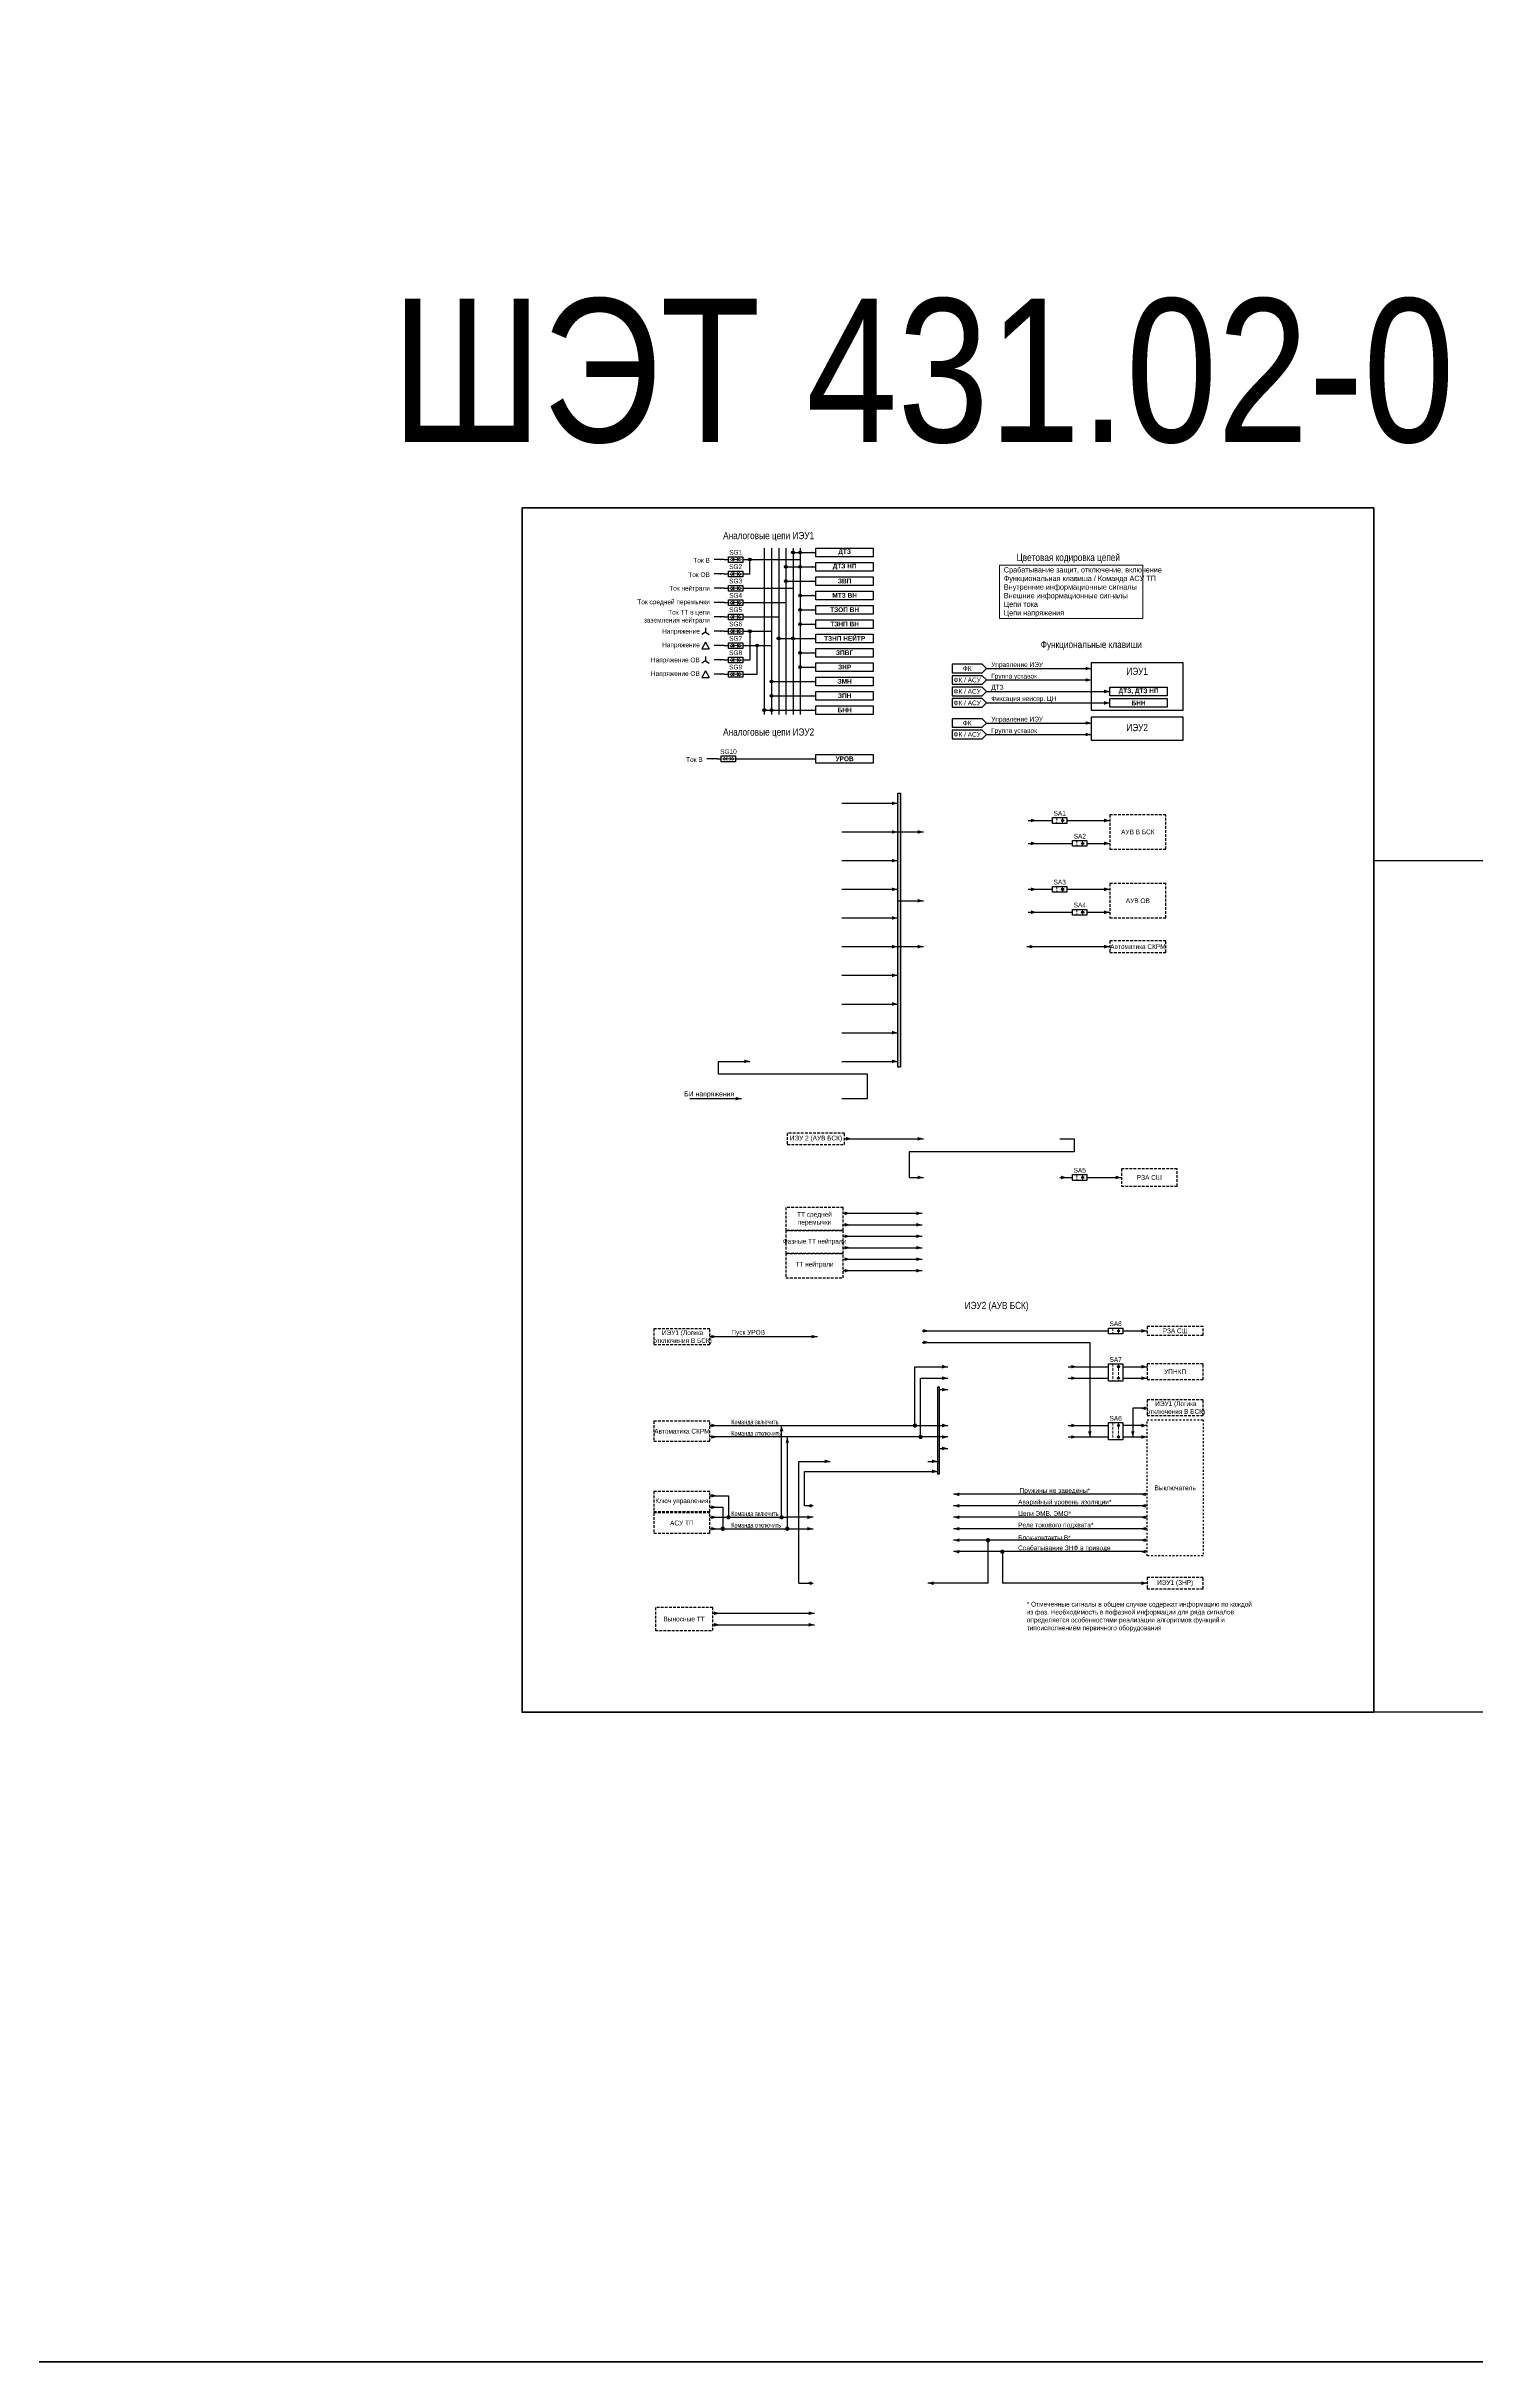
# Model space of a CAD drawing. Header units: millimetres. Extents: x 25558 to 49929, y 1902 to 19390.
# Drawn here: x 27630 to 28627, y 8938 to 10553 of the extents above; entities that cross this region are included whole.
import ezdxf
from ezdxf.enums import TextEntityAlignment as Align

# ---------------------------------------------------------------- set-up
doc = ezdxf.new("R2010")
doc.units = ezdxf.units.MM
doc.linetypes.add('JIS_02_1.2', pattern=[2.5, 1.25, -1.25])
doc.linetypes.add('штриховая2', pattern=[9.525, 6.35, -3.175])
for name, color, linetype, lineweight in [('Основная', 7, 'Continuous', 30), ('Отключение_включение', 1, 'Continuous', 30), ('Тонкая', 7, 'Continuous', 5), ('Цепи внешние', 84, 'Continuous', 30), ('Цепи внутренние', 5, 'Continuous', 30), ('Цепи ТН', 200, 'Continuous', 30), ('Цепи ТТ', 23, 'Continuous', 30), ('Цепь - ФК и АСУ', 132, 'Continuous', 30), ('Штриховая', 7, 'штриховая2', 20)]:
    doc.layers.add(name, color=color, linetype=linetype, lineweight=lineweight)
doc.styles.add('Narrow', font='ARIALN.TTF')

# ---------------------------------------------------------------- blocks, each defined once
blk = doc.blocks.new('Point')
at = {"layer": 'Основная', "color": 0, "const_width": 1.5}
blk.add_lwpolyline([(-0.75, 0, 1), (0.75, 0, 1)], format="xyb", close=True, dxfattribs=at)

msp = doc.modelspace()

# ---------------------------------------------------------------- hatches: boundary and pattern name
h = msp.add_hatch(color=5)
h.dxf.hatch_style = 1
h.paths.add_polyline_path([(28252, 9557), (28253, 9557), (28253, 9618), (28252, 9618)])
at = {"layer": 'Отключение_включение'}
h = msp.add_hatch(color=256, dxfattribs=at)
h.dxf.hatch_style = 1
h.paths.add_polyline_path([(28226, 10032), (28224, 10032), (28224, 9841), (28226, 9841)])
at = {"layer": 'Тонкая', "lineweight": 25, "ltscale": 0.25}
h = msp.add_hatch(color=256, dxfattribs=at)
edge = h.paths.add_edge_path()
edge.add_arc((28339, 10013), 0.75, 0, 360)
h = msp.add_hatch(color=256, dxfattribs=at)
edge = h.paths.add_edge_path()
edge.add_arc((28353, 9997), 0.75, 0, 360)
h = msp.add_hatch(color=256, dxfattribs=at)
edge = h.paths.add_edge_path()
edge.add_arc((28339, 9965), 0.75, 0, 360)
h = msp.add_hatch(color=256, dxfattribs=at)
edge = h.paths.add_edge_path()
edge.add_arc((28353, 9949), 0.75, 0, 360)
h = msp.add_hatch(color=256, dxfattribs=at)
edge = h.paths.add_edge_path()
edge.add_arc((28353, 9764), 0.75, 0, 360)
h = msp.add_hatch(color=256, dxfattribs=at)
edge = h.paths.add_edge_path()
edge.add_arc((28378, 9657), 0.75, 0, 360)
h = msp.add_hatch(color=256, dxfattribs=at)
edge = h.paths.add_edge_path()
edge.add_arc((28378, 9632), 0.75, 0, 360)
h = msp.add_hatch(color=256, dxfattribs=at)
edge = h.paths.add_edge_path()
edge.add_arc((28378, 9624), 0.75, 0, 360)
h = msp.add_hatch(color=256, dxfattribs=at)
edge = h.paths.add_edge_path()
edge.add_arc((28378, 9591), 0.75, 0, 360)
h = msp.add_hatch(color=256, dxfattribs=at)
edge = h.paths.add_edge_path()
edge.add_arc((28378, 9583), 0.75, 0, 360)
at = {"layer": 'Цепи ТН'}
h = msp.add_hatch(color=256, dxfattribs=at)
h.dxf.hatch_style = 1
h.paths.add_polyline_path([(28122, 10145, 1), (28120, 10145, 1)])
h = msp.add_hatch(color=256, dxfattribs=at)
h.dxf.hatch_style = 1
h.paths.add_polyline_path([(28127, 10135, 1), (28125, 10135, 1)])
h = msp.add_hatch(color=256, dxfattribs=at)
h.dxf.hatch_style = 1
h.paths.add_polyline_path([(28137, 10110, 1), (28135, 10110, 1)])
h = msp.add_hatch(color=256, dxfattribs=at)
h.dxf.hatch_style = 1
h.paths.add_polyline_path([(28137, 10100, 1), (28135, 10100, 1)])
h = msp.add_hatch(color=256, dxfattribs=at)
h.dxf.hatch_style = 1
h.paths.add_polyline_path([(28132, 10090, 1), (28130, 10090, 1)])
h = msp.add_hatch(color=256, dxfattribs=at)
h.dxf.hatch_style = 1
h.paths.add_polyline_path([(28137, 10090, 1), (28135, 10090, 1)])
at = {"layer": 'Цепи ТТ'}
h = msp.add_hatch(color=256, dxfattribs=at)
h.dxf.hatch_style = 1
h.paths.add_polyline_path([(28122, 10195, 1), (28120, 10195, 1)])
h = msp.add_hatch(color=256, dxfattribs=at)
h.dxf.hatch_style = 1
h.paths.add_polyline_path([(28147, 10190, 1), (28145, 10190, 1)])
h = msp.add_hatch(color=256, dxfattribs=at)
h.dxf.hatch_style = 1
h.paths.add_polyline_path([(28152, 10200, 1), (28150, 10200, 1)])
h = msp.add_hatch(color=256, dxfattribs=at)
h.dxf.hatch_style = 1
h.paths.add_polyline_path([(28157, 10200, 1), (28155, 10200, 1)])
h = msp.add_hatch(color=256, dxfattribs=at)
h.dxf.hatch_style = 1
h.paths.add_polyline_path([(28157, 10190, 1), (28155, 10190, 1)])
h = msp.add_hatch(color=256, dxfattribs=at)
h.dxf.hatch_style = 1
h.paths.add_polyline_path([(28147, 10180, 1), (28145, 10180, 1)])
h = msp.add_hatch(color=256, dxfattribs=at)
h.dxf.hatch_style = 1
h.paths.add_polyline_path([(28157, 10170, 1), (28155, 10170, 1)])
h = msp.add_hatch(color=256, dxfattribs=at)
h.dxf.hatch_style = 1
h.paths.add_polyline_path([(28157, 10160, 1), (28155, 10160, 1)])
h = msp.add_hatch(color=256, dxfattribs=at)
h.dxf.hatch_style = 1
h.paths.add_polyline_path([(28157, 10150, 1), (28155, 10150, 1)])
h = msp.add_hatch(color=256, dxfattribs=at)
h.dxf.hatch_style = 1
h.paths.add_polyline_path([(28142, 10140, 1), (28140, 10140, 1)])
h = msp.add_hatch(color=256, dxfattribs=at)
h.dxf.hatch_style = 1
h.paths.add_polyline_path([(28152, 10140, 1), (28150, 10140, 1)])
h = msp.add_hatch(color=256, dxfattribs=at)
h.dxf.hatch_style = 1
h.paths.add_polyline_path([(28157, 10130, 1), (28155, 10130, 1)])
h = msp.add_hatch(color=256, dxfattribs=at)
h.dxf.hatch_style = 1
h.paths.add_polyline_path([(28157, 10120, 1), (28155, 10120, 1)])

# ---------------------------------------------------------------- linework, layer by layer
msp.add_lwpolyline([(28976, 9985), (28976, 9391), (28556, 9391), (28556, 9985)], close=True)
at = {"color": 5}
msp.add_lwpolyline([(28252, 9618), (28253, 9618), (28253, 9557), (28252, 9557)], close=True, dxfattribs=at)
at = {"layer": 'Основная'}
for p, q in [((28090, 10144.3), (28087.5, 10142.7)), ((28090, 10147.3), (28090, 10144.3)), ((28090, 10144.3), (28092.5, 10142.7)), ((28090, 10137.3), (28087.5, 10132.7)), ((28087.5, 10132.7), (28092.5, 10132.7)), ((28090, 10137.3), (28092.5, 10132.7)), ((28090, 10127.3), (28090, 10124.3)), ((28090, 10124.3), (28087.5, 10122.7)), ((28090, 10117.3), (28087.5, 10112.7)), ((28087.5, 10112.7), (28092.5, 10112.7)), ((28090, 10124.3), (28092.5, 10122.7)), ((28090, 10117.3), (28092.5, 10112.7))]:
    msp.add_line(p, q, dxfattribs=at)
for points in [[(28106, 10197), (28116, 10197), (28116, 10193), (28106, 10193)], [(28167, 10203), (28207, 10203), (28207, 10197), (28167, 10197)], [(28167, 10193), (28207, 10193), (28207, 10187), (28167, 10187)], [(28106, 10187), (28116, 10187), (28116, 10183), (28106, 10183)], [(28106, 10177), (28116, 10177), (28116, 10173), (28106, 10173)], [(28167, 10183), (28207, 10183), (28207, 10177), (28167, 10177)], [(28106, 10167), (28116, 10167), (28116, 10163), (28106, 10163)], [(28167, 10173), (28207, 10173), (28207, 10167), (28167, 10167)], [(28167, 10163), (28207, 10163), (28207, 10157), (28167, 10157)], [(28106, 10157), (28116, 10157), (28116, 10153), (28106, 10153)], [(28106, 10147), (28116, 10147), (28116, 10143), (28106, 10143)], [(28167, 10153), (28207, 10153), (28207, 10147), (28167, 10147)], [(28167, 10143), (28207, 10143), (28207, 10137), (28167, 10137)], [(28106, 10137), (28116, 10137), (28116, 10133), (28106, 10133)], [(28106, 10127), (28116, 10127), (28116, 10123), (28106, 10123)], [(28167, 10133), (28207, 10133), (28207, 10127), (28167, 10127)], [(28106, 10117), (28116, 10117), (28116, 10113), (28106, 10113)], [(28167, 10123), (28207, 10123), (28207, 10117), (28167, 10117)], [(28167, 10113), (28207, 10113), (28207, 10107), (28167, 10107)], [(28167, 10103), (28207, 10103), (28207, 10097), (28167, 10097)], [(28372, 10106), (28412, 10106), (28412, 10100), (28372, 10100)], [(28372, 10098), (28412, 10098), (28412, 10092), (28372, 10092)], [(28167, 10093), (28207, 10093), (28207, 10087), (28167, 10087)], [(28101, 10058), (28111, 10058), (28111, 10054), (28101, 10054)], [(28167, 10059), (28207, 10059), (28207, 10053), (28167, 10053)], [(28332, 10015), (28342, 10015), (28342, 10011), (28332, 10011)], [(28346, 9999), (28356, 9999), (28356, 9995), (28346, 9995)], [(28332, 9967), (28342, 9967), (28342, 9963), (28332, 9963)], [(28346, 9951), (28356, 9951), (28356, 9947), (28346, 9947)], [(28346, 9766), (28356, 9766), (28356, 9762), (28346, 9762)], [(28371, 9659), (28381, 9659), (28381, 9655), (28371, 9655)], [(28371, 9634), (28381, 9634), (28381, 9622), (28371, 9622)], [(28371, 9593), (28381, 9593), (28381, 9581), (28371, 9581)]]:
    msp.add_lwpolyline(points, close=True, dxfattribs=at)
at = {"layer": 'Основная', "ltscale": 0.3}
for points in [[(28359, 10090), (28423, 10090), (28423, 10123), (28359, 10123)], [(28359, 10069), (28423, 10069), (28423, 10085), (28359, 10085)]]:
    msp.add_lwpolyline(points, close=True, dxfattribs=at)
at = {"layer": 'Основная', "color": 5}
msp.add_lwpolyline([(28155, 9481), (28165, 9481)], dxfattribs=at)
at = {"layer": 'Отключение_включение'}
for p, q in [((28185, 10025), (28224, 10025)), ((28315, 10013), (28332, 10013)), ((28342, 10013), (28372, 10013)), ((28185, 10005), (28224, 10005)), ((28224, 10005), (28242, 10005)), ((28185, 9985), (28224, 9985)), ((28185, 9965), (28224, 9965)), ((28315, 9965), (28332, 9965)), ((28342, 9965), (28372, 9965)), ((28224, 9957), (28242, 9957)), ((28185, 9945), (28224, 9945)), ((28185, 9925), (28224, 9925)), ((28224, 9925), (28242, 9925)), ((28185, 9905), (28224, 9905)), ((28185, 9885), (28224, 9885)), ((28185, 9865), (28224, 9865)), ((28185, 9845), (28224, 9845)), ((28337, 9791), (28347, 9791)), ((28347, 9791), (28347, 9782)), ((28347, 9782), (28232, 9782)), ((28232, 9782), (28232, 9764)), ((28232, 9764), (28242, 9764)), ((28337, 9764), (28346, 9764)), ((28356, 9764), (28380, 9764)), ((28241, 9657), (28371, 9657)), ((28241, 9657), (28371, 9657)), ((28250, 9649), (28358, 9649)), ((28358, 9649), (28358, 9583)), ((28381, 9657), (28398, 9657)), ((28236, 9632), (28259, 9632)), ((28236, 9591), (28236, 9632)), ((28240, 9624), (28259, 9624)), ((28240, 9583), (28240, 9624)), ((28147, 9583), (28147, 9519)), ((28165, 9527), (28147, 9527)), ((28156, 9519), (28165, 9519))]:
    msp.add_line(p, q, dxfattribs=at)
at = {"layer": 'Отключение_включение', "ltscale": 0.3}
for p, q in [((28241, 9649), (28250, 9649)), ((28241, 9649), (28250, 9649)), ((28343, 9632), (28371, 9632)), ((28381, 9632), (28398, 9632)), ((28398, 9603), (28388, 9603)), ((28388, 9603), (28388, 9583)), ((28259, 9583), (28093, 9583)), ((28343, 9591), (28371, 9591)), ((28398, 9591), (28381, 9591)), ((28381, 9583), (28398, 9583))]:
    msp.add_line(p, q, dxfattribs=at)
at = {"layer": 'Отключение_включение'}
msp.add_lwpolyline([(28224, 10032), (28226, 10032), (28226, 9841), (28224, 9841)], close=True, dxfattribs=at)
for points in [[(28224, 10025, 0, 2.5, 0), (28220, 10025, 0, 0, 0)], [(28321, 10013, 0, 2.5, 0), (28317, 10013, 0, 0, 0)], [(28372, 10013, 0, 2.5, 0), (28368, 10013, 0, 0, 0)], [(28224, 10005, 0, 2.5, 0), (28220, 10005, 0, 0, 0)], [(28242, 10005, 0, 2.5, 0), (28238, 10005, 0, 0, 0)], [(28224, 9985, 0, 2.5, 0), (28220, 9985, 0, 0, 0)], [(28224, 9965, 0, 2.5, 0), (28220, 9965, 0, 0, 0)], [(28321, 9965, 0, 2.5, 0), (28317, 9965, 0, 0, 0)], [(28372, 9965, 0, 2.5, 0), (28368, 9965, 0, 0, 0)], [(28242, 9957, 0, 2.5, 0), (28238, 9957, 0, 0, 0)], [(28224, 9945, 0, 2.5, 0), (28220, 9945, 0, 0, 0)], [(28224, 9925, 0, 2.5, 0), (28220, 9925, 0, 0, 0)], [(28242, 9925, 0, 2.5, 0), (28238, 9925, 0, 0, 0)], [(28224, 9905, 0, 2.5, 0), (28220, 9905, 0, 0, 0)], [(28224, 9885, 0, 2.5, 0), (28220, 9885, 0, 0, 0)], [(28224, 9865, 0, 2.5, 0), (28220, 9865, 0, 0, 0)], [(28224, 9845, 0, 2.5, 0), (28220, 9845, 0, 0, 0)], [(28242, 9764, 0, 2.5, 0), (28238, 9764, 0, 0, 0)], [(28342, 9764, 0, 2.5, 0), (28338, 9764, 0, 0, 0)], [(28380, 9764, 0, 2.5, 0), (28376, 9764, 0, 0, 0)], [(28246, 9657, 0, 2.5, 0), (28242, 9657, 0, 0, 0)], [(28246, 9657, 0, 2.5, 0), (28242, 9657, 0, 0, 0)], [(28398, 9657, 0, 2.5, 0), (28394, 9657, 0, 0, 0)], [(28246, 9649, 0, 2.5, 0), (28242, 9649, 0, 0, 0)], [(28165, 9527, 0, 2.5, 0), (28161, 9527, 0, 0, 0)], [(28165, 9519, 0, 2.5, 0), (28161, 9519, 0, 0, 0)]]:
    msp.add_lwpolyline(points, format="xyseb", dxfattribs=at)
at = {"layer": 'Отключение_включение', "ltscale": 0.3}
for points in [[(28259, 9632, 0, 2.5, 0), (28255, 9632, 0, 0, 0)], [(28349, 9632, 0, 2.5, 0), (28345, 9632, 0, 0, 0)], [(28398, 9632, 0, 2.5, 0), (28394, 9632, 0, 0, 0)], [(28259, 9624, 0, 2.5, 0), (28255, 9624, 0, 0, 0)], [(28349, 9624, 0, 2.5, 0), (28345, 9624, 0, 0, 0)], [(28398, 9624, 0, 2.5, 0), (28394, 9624, 0, 0, 0)], [(28393, 9603, 0, 2.5, 0), (28397, 9603, 0, 0, 0)], [(28098, 9591, 0, 2.5, 0), (28094, 9591, 0, 0, 0)], [(28098, 9583, 0, 2.5, 0), (28094, 9583, 0, 0, 0)], [(28143, 9591, 0, 2.5, 0), (28143, 9587, 0, 0, 0)], [(28147, 9583, 0, 2.5, 0), (28147, 9579, 0, 0, 0)], [(28259, 9591, 0, 2.5, 0), (28255, 9591, 0, 0, 0)], [(28259, 9583, 0, 2.5, 0), (28255, 9583, 0, 0, 0)], [(28349, 9591, 0, 2.5, 0), (28345, 9591, 0, 0, 0)], [(28349, 9583, 0, 2.5, 0), (28345, 9583, 0, 0, 0)], [(28358, 9583, 0, 2.5, 0), (28358, 9587, 0, 0, 0)], [(28388, 9583, 0, 2.5, 0), (28388, 9587, 0, 0, 0)], [(28398, 9591, 0, 2.5, 0), (28394, 9591, 0, 0, 0)], [(28398, 9583, 0, 2.5, 0), (28394, 9583, 0, 0, 0)], [(28098, 9542, 0, 2.5, 0), (28094, 9542, 0, 0, 0)], [(28098, 9534, 0, 2.5, 0), (28094, 9534, 0, 0, 0)], [(28098, 9527, 0, 2.5, 0), (28094, 9527, 0, 0, 0)], [(28098, 9519, 0, 2.5, 0), (28094, 9519, 0, 0, 0)]]:
    msp.add_lwpolyline(points, format="xyseb", dxfattribs=at)
for points in [[(28343, 9624), (28371, 9624)], [(28381, 9624), (28398, 9624)], [(28093, 9591), (28259, 9591)], [(28143, 9527), (28143, 9591)], [(28343, 9583), (28371, 9583)]]:
    msp.add_lwpolyline(points, dxfattribs=at)
at = {"layer": 'Отключение_включение'}
for points in [[(28093, 9542), (28106, 9542), (28106, 9527)], [(28093, 9534), (28102, 9534), (28102, 9519)], [(28093, 9527), (28147, 9527)], [(28093, 9519), (28156, 9519)]]:
    msp.add_lwpolyline(points, dxfattribs=at)
at = {"layer": 'Тонкая', "ltscale": 0.25}
for p, q in [((28107, 10195), (28108.5, 10196)), ((28108.5, 10194), (28107, 10195)), ((28108.5, 10195), (28110, 10196)), ((28110, 10194), (28108.5, 10195)), ((28113.5, 10195), (28112, 10196)), ((28112, 10194), (28113.5, 10195)), ((28115, 10195), (28113.5, 10196)), ((28113.5, 10194), (28115, 10195)), ((28107, 10185), (28108.5, 10186)), ((28108.5, 10184), (28107, 10185)), ((28107, 10175), (28108.5, 10176)), ((28108.5, 10174), (28107, 10175)), ((28108.5, 10185), (28110, 10186)), ((28110, 10184), (28108.5, 10185)), ((28108.5, 10175), (28110, 10176)), ((28110, 10174), (28108.5, 10175)), ((28113.5, 10185), (28112, 10186)), ((28112, 10184), (28113.5, 10185)), ((28113.5, 10175), (28112, 10176)), ((28112, 10174), (28113.5, 10175)), ((28115, 10185), (28113.5, 10186)), ((28113.5, 10184), (28115, 10185)), ((28115, 10175), (28113.5, 10176)), ((28113.5, 10174), (28115, 10175)), ((28107, 10165), (28108.5, 10166)), ((28108.5, 10164), (28107, 10165)), ((28108.5, 10165), (28110, 10166)), ((28110, 10164), (28108.5, 10165)), ((28113.5, 10165), (28112, 10166)), ((28112, 10164), (28113.5, 10165)), ((28115, 10165), (28113.5, 10166)), ((28113.5, 10164), (28115, 10165)), ((28107, 10155), (28108.5, 10156)), ((28108.5, 10154), (28107, 10155)), ((28107, 10145), (28108.5, 10146)), ((28108.5, 10144), (28107, 10145)), ((28108.5, 10155), (28110, 10156)), ((28110, 10154), (28108.5, 10155)), ((28108.5, 10145), (28110, 10146)), ((28110, 10144), (28108.5, 10145)), ((28113.5, 10155), (28112, 10156)), ((28112, 10154), (28113.5, 10155)), ((28113.5, 10145), (28112, 10146)), ((28112, 10144), (28113.5, 10145)), ((28115, 10155), (28113.5, 10156)), ((28113.5, 10154), (28115, 10155)), ((28115, 10145), (28113.5, 10146)), ((28113.5, 10144), (28115, 10145)), ((28107, 10135), (28108.5, 10136)), ((28108.5, 10134), (28107, 10135)), ((28108.5, 10135), (28110, 10136)), ((28110, 10134), (28108.5, 10135)), ((28113.5, 10135), (28112, 10136)), ((28112, 10134), (28113.5, 10135)), ((28115, 10135), (28113.5, 10136)), ((28113.5, 10134), (28115, 10135)), ((28107, 10125), (28108.5, 10126)), ((28108.5, 10124), (28107, 10125)), ((28107, 10115), (28108.5, 10116)), ((28108.5, 10114), (28107, 10115)), ((28108.5, 10125), (28110, 10126)), ((28110, 10124), (28108.5, 10125)), ((28108.5, 10115), (28110, 10116)), ((28110, 10114), (28108.5, 10115)), ((28113.5, 10125), (28112, 10126)), ((28112, 10124), (28113.5, 10125)), ((28113.5, 10115), (28112, 10116)), ((28112, 10114), (28113.5, 10115)), ((28115, 10125), (28113.5, 10126)), ((28113.5, 10124), (28115, 10125)), ((28115, 10115), (28113.5, 10116)), ((28113.5, 10114), (28115, 10115)), ((28102, 10056), (28103.5, 10057)), ((28103.5, 10055), (28102, 10056)), ((28103.5, 10056), (28105, 10057)), ((28105, 10055), (28103.5, 10056)), ((28108.5, 10056), (28107, 10057)), ((28107, 10055), (28108.5, 10056)), ((28110, 10056), (28108.5, 10057)), ((28108.5, 10055), (28110, 10056))]:
    msp.add_line(p, q, dxfattribs=at)
at = {"layer": 'Тонкая'}
for p, q in [((28113.5, 10195), (28108.5, 10195)), ((28113.5, 10185), (28108.5, 10185)), ((28113.5, 10175), (28108.5, 10175)), ((28113.5, 10165), (28108.5, 10165)), ((28113.5, 10155), (28108.5, 10155)), ((28113.5, 10145), (28108.5, 10145)), ((28113.5, 10135), (28108.5, 10135)), ((28113.5, 10125), (28108.5, 10125)), ((28113.5, 10115), (28108.5, 10115)), ((28108.5, 10056), (28103.5, 10056))]:
    msp.add_line(p, q, dxfattribs=at)
at = {"layer": 'Тонкая', "lineweight": 50}
msp.add_lwpolyline([(25708, 12168), (36985, 12168), (36985, 8938), (25708, 8938)], close=True, dxfattribs=at)
at = {"layer": 'Тонкая', "color": 3, "lineweight": 50}
msp.add_lwpolyline([(28556, 9391), (27962, 9391), (27962, 10231), (28556, 10231)], close=True, dxfattribs=at)
at = {"layer": 'Тонкая', "ltscale": 0.3}
msp.add_lwpolyline([(28295, 10191), (28395, 10191), (28395, 10154), (28295, 10154)], close=True, dxfattribs=at)
at = {"layer": 'Тонкая', "lineweight": 25, "ltscale": 0.25}
for centre in [(28339, 10013), (28353, 9997), (28339, 9965), (28353, 9949), (28353, 9764), (28378, 9657), (28378, 9632), (28378, 9624), (28378, 9591), (28378, 9583)]:
    msp.add_circle(centre, 0.75, dxfattribs=at)
at = {"layer": 'Цепи внешние', "ltscale": 0.3}
for p, q in [((28315, 9997), (28346, 9997)), ((28356, 9997), (28372, 9997)), ((28315, 9949), (28346, 9949)), ((28356, 9949), (28372, 9949)), ((28186, 9739), (28241, 9739)), ((28186, 9731), (28241, 9731)), ((28186, 9723), (28241, 9723)), ((28186, 9715), (28241, 9715)), ((28186, 9707), (28241, 9707)), ((28186, 9699), (28241, 9699)), ((28093, 9653), (28168, 9653)), ((28095, 9460), (28166, 9460)), ((28095, 9452), (28166, 9452))]:
    msp.add_line(p, q, dxfattribs=at)
at = {"layer": 'Цепи внешние'}
for p, q in [((28314, 9925), (28362, 9925)), ((28361, 9925), (28372, 9925))]:
    msp.add_line(p, q, dxfattribs=at)
at = {"layer": 'Цепи внешние', "linetype": 'штриховая2', "ltscale": 0.3}
for points in [[(28411, 10017), (28372, 10017), (28372, 9993), (28411, 9993)], [(28411, 9969), (28372, 9969), (28372, 9945), (28411, 9945)], [(28411, 9929), (28372, 9929), (28372, 9921), (28411, 9921)], [(28419, 9770), (28380, 9770), (28380, 9758), (28419, 9758)], [(28186, 9743), (28146, 9743), (28146, 9727), (28186, 9727)], [(28186, 9727), (28146, 9727), (28146, 9711), (28186, 9711)], [(28186, 9711), (28146, 9711), (28146, 9694), (28186, 9694)], [(28437, 9660), (28398, 9660), (28398, 9654), (28437, 9654)], [(28437, 9634), (28398, 9634), (28398, 9623), (28437, 9623)], [(28093, 9594), (28054, 9594), (28054, 9580), (28093, 9580)], [(28093, 9545), (28054, 9545), (28054, 9531), (28093, 9531)], [(28093, 9530), (28054, 9530), (28054, 9516), (28093, 9516)], [(28095, 9464), (28055, 9464), (28055, 9448), (28095, 9448)]]:
    msp.add_lwpolyline(points, close=True, dxfattribs=at)
at = {"layer": 'Цепи внешние', "ltscale": 0.3}
for points in [[(28321, 9997, 0, 2.5, 0), (28317, 9997, 0, 0, 0)], [(28372, 9997, 0, 2.5, 0), (28368, 9997, 0, 0, 0)], [(28321, 9949, 0, 2.5, 0), (28317, 9949, 0, 0, 0)], [(28372, 9949, 0, 2.5, 0), (28368, 9949, 0, 0, 0)], [(28191, 9739, 0, 2.5, 0), (28187, 9739, 0, 0, 0)], [(28241, 9739, 0, 2.5, 0), (28237, 9739, 0, 0, 0)], [(28191, 9731, 0, 2.5, 0), (28187, 9731, 0, 0, 0)], [(28191, 9723, 0, 2.5, 0), (28187, 9723, 0, 0, 0)], [(28241, 9731, 0, 2.5, 0), (28237, 9731, 0, 0, 0)], [(28241, 9723, 0, 2.5, 0), (28237, 9723, 0, 0, 0)], [(28191, 9715, 0, 2.5, 0), (28187, 9715, 0, 0, 0)], [(28191, 9707, 0, 2.5, 0), (28187, 9707, 0, 0, 0)], [(28241, 9715, 0, 2.5, 0), (28237, 9715, 0, 0, 0)], [(28241, 9707, 0, 2.5, 0), (28237, 9707, 0, 0, 0)], [(28191, 9699, 0, 2.5, 0), (28187, 9699, 0, 0, 0)], [(28241, 9699, 0, 2.5, 0), (28237, 9699, 0, 0, 0)], [(28098, 9653, 0, 2.5, 0), (28094, 9653, 0, 0, 0)], [(28168, 9653, 0, 2.5, 0), (28164, 9653, 0, 0, 0)], [(28263, 9543, 0, 2.5, 0), (28267, 9543, 0, 0, 0)], [(28263, 9535, 0, 2.5, 0), (28267, 9535, 0, 0, 0)], [(28393, 9543, 0, 2.5, 0), (28397, 9543, 0, 0, 0)], [(28393, 9535, 0, 2.5, 0), (28397, 9535, 0, 0, 0)], [(28263, 9527, 0, 2.5, 0), (28267, 9527, 0, 0, 0)], [(28263, 9519, 0, 2.5, 0), (28267, 9519, 0, 0, 0)], [(28393, 9527, 0, 2.5, 0), (28397, 9527, 0, 0, 0)], [(28393, 9519, 0, 2.5, 0), (28397, 9519, 0, 0, 0)], [(28263, 9511, 0, 2.5, 0), (28267, 9511, 0, 0, 0)], [(28263, 9503, 0, 2.5, 0), (28267, 9503, 0, 0, 0)], [(28393, 9511, 0, 2.5, 0), (28397, 9511, 0, 0, 0)], [(28393, 9503, 0, 2.5, 0), (28397, 9503, 0, 0, 0)], [(28100, 9460, 0, 2.5, 0), (28096, 9460, 0, 0, 0)], [(28100, 9452, 0, 2.5, 0), (28096, 9452, 0, 0, 0)], [(28166, 9460, 0, 2.5, 0), (28162, 9460, 0, 0, 0)], [(28166, 9452, 0, 2.5, 0), (28162, 9452, 0, 0, 0)]]:
    msp.add_lwpolyline(points, format="xyseb", dxfattribs=at)
at = {"layer": 'Цепи внешние'}
for points in [[(28320, 9925, 0, 2.5, 0), (28316, 9925, 0, 0, 0)], [(28372, 9925, 0, 2.5, 0), (28368, 9925, 0, 0, 0)]]:
    msp.add_lwpolyline(points, format="xyseb", dxfattribs=at)
at = {"layer": 'Цепи внешние', "linetype": 'JIS_02_1.2'}
msp.add_lwpolyline([(28398, 9595), (28437, 9595), (28437, 9500), (28398, 9500)], close=True, dxfattribs=at)
at = {"layer": 'Цепи внешние', "ltscale": 0.3}
for points in [[(28398, 9543), (28263, 9543)], [(28398, 9535), (28263, 9535)], [(28398, 9527), (28263, 9527)], [(28398, 9519), (28263, 9519)], [(28398, 9511), (28263, 9511)]]:
    msp.add_lwpolyline(points, dxfattribs=at)
at = {"layer": 'Цепи внешние'}
msp.add_lwpolyline([(28398, 9503), (28263, 9503)], dxfattribs=at)
at = {"layer": 'Цепи внутренние', "ltscale": 0.3}
for p, q in [((28099, 9836), (28099, 9845)), ((28099, 9845), (28121, 9845)), ((28203, 9836), (28099, 9836)), ((28203, 9819), (28203, 9836)), ((28079, 9819), (28115, 9819)), ((28185, 9819), (28203, 9819)), ((28187, 9791), (28242, 9791)), ((28253, 9616), (28259, 9616)), ((28245, 9566), (28253, 9566)), ((28253, 9575), (28259, 9575)), ((28287, 9481), (28287, 9511)), ((28297, 9503), (28297, 9481)), ((28398, 9481), (28297, 9481))]:
    msp.add_line(p, q, dxfattribs=at)
at = {"layer": 'Цепи внутренние'}
for p, q in [((28155, 9481), (28155, 9566)), ((28155, 9566), (28177, 9566))]:
    msp.add_line(p, q, dxfattribs=at)
at = {"layer": 'Цепи внутренние', "ltscale": 0.3}
for points in [[(28121, 9845, 0, 2.5, 0), (28117, 9845, 0, 0, 0)], [(28115, 9819, 0, 2.5, 0), (28111, 9819, 0, 0, 0)], [(28192, 9791, 0, 2.5, 0), (28188, 9791, 0, 0, 0)], [(28242, 9791, 0, 2.5, 0), (28238, 9791, 0, 0, 0)], [(28259, 9616, 0, 2.5, 0), (28255, 9616, 0, 0, 0)], [(28252, 9566, 0, 2.5, 0), (28248, 9566, 0, 0, 0)], [(28259, 9575, 0, 2.5, 0), (28255, 9575, 0, 0, 0)], [(28252, 9559, 0, 2.5, 0), (28248, 9559, 0, 0, 0)], [(28160, 9535, 0, 2.5, 0), (28164, 9535, 0, 0, 0)], [(28160, 9481, 0, 2.5, 0), (28164, 9481, 0, 0, 0)], [(28245, 9481, 0, 2.5, 0), (28249, 9481, 0, 0, 0)], [(28398, 9481, 0, 2.5, 0), (28394, 9481, 0, 0, 0)]]:
    msp.add_lwpolyline(points, format="xyseb", dxfattribs=at)
at = {"layer": 'Цепи внутренние', "linetype": 'штриховая2', "ltscale": 0.3}
for points in [[(28187, 9795), (28147, 9795), (28147, 9787), (28187, 9787)], [(28093, 9658.5), (28054, 9658.5), (28054, 9647.5), (28093, 9647.5)], [(28437, 9609), (28398, 9609), (28398, 9598), (28437, 9598)], [(28437, 9485), (28398, 9485), (28398, 9477), (28437, 9477)]]:
    msp.add_lwpolyline(points, close=True, dxfattribs=at)
at = {"layer": 'Цепи внутренние'}
msp.add_lwpolyline([(28177, 9566, 0, 2.5, 0), (28173, 9566, 0, 0, 0)], format="xyseb", dxfattribs=at)
at = {"layer": 'Цепи внутренние', "ltscale": 0.3}
for points in [[(28159, 9535), (28159, 9559)], [(28159, 9559), (28252, 9559)], [(28165, 9535), (28159, 9535)], [(28287, 9481), (28245, 9481)]]:
    msp.add_lwpolyline(points, dxfattribs=at)
at = {"layer": 'Цепи ТН'}
for p, q in [((28116, 10145), (28136, 10145)), ((28121, 10145), (28121, 10125)), ((28116, 10135), (28136, 10135)), ((28126, 10115), (28126, 10135)), ((28116, 10125), (28121, 10125)), ((28116, 10115), (28126, 10115))]:
    msp.add_line(p, q, dxfattribs=at)
for points in [[(28131, 10203), (28131, 10087)], [(28136, 10203), (28136, 10087)], [(28103, 10145), (28096, 10145)], [(28103, 10145), (28106, 10145)], [(28103, 10135), (28096, 10135)], [(28103, 10135), (28106, 10135)], [(28103, 10125), (28096, 10125)], [(28103, 10115), (28096, 10115)], [(28103, 10125), (28106, 10125)], [(28103, 10115), (28106, 10115)], [(28136, 10110), (28167, 10110)], [(28136, 10100), (28167, 10100)], [(28131, 10090), (28167, 10090)]]:
    msp.add_lwpolyline(points, dxfattribs=at)
for points in [[(28103, 10145, 0, 1, 0), (28100, 10145, 0, 0, 0)], [(28136, 10145, 0, 1, 0), (28133, 10145, 0, 0, 0)], [(28103, 10135, 0, 1, 0), (28100, 10135, 0, 0, 0)], [(28136, 10135, 0, 1, 0), (28133, 10135, 0, 0, 0)], [(28103, 10125, 0, 1, 0), (28100, 10125, 0, 0, 0)], [(28103, 10115, 0, 1, 0), (28100, 10115, 0, 0, 0)], [(28167, 10110, 0, 1, 0), (28164, 10110, 0, 0, 0)], [(28167, 10100, 0, 1, 0), (28164, 10100, 0, 0, 0)], [(28167, 10090, 0, 1, 0), (28164, 10090, 0, 0, 0)]]:
    msp.add_lwpolyline(points, format="xyseb", dxfattribs=at)
for centre in [(28121, 10145), (28126, 10135), (28136, 10110), (28136, 10100), (28131, 10090), (28136, 10090)]:
    msp.add_circle(centre, 1, dxfattribs=at)
at = {"layer": 'Цепи ТТ', "ltscale": 0.3}
for p, q in [((28121, 10185), (28121, 10195)), ((28116, 10185), (28121, 10185)), ((28116, 10165), (28146, 10165))]:
    msp.add_line(p, q, dxfattribs=at)
at = {"layer": 'Цепи ТТ'}
for p, q in [((28156, 10170), (28167, 10170)), ((28156, 10160), (28167, 10160)), ((28116, 10155), (28141, 10155)), ((28156, 10150), (28167, 10150)), ((28141, 10140), (28167, 10140)), ((28156, 10130), (28167, 10130)), ((28156, 10056), (28167, 10056))]:
    msp.add_line(p, q, dxfattribs=at)
at = {"layer": 'Цепи ТТ', "ltscale": 0.3}
for points in [[(28103, 10195), (28096, 10195)], [(28103, 10195), (28106, 10195)], [(28116, 10195), (28156, 10195)], [(28151, 10200), (28167, 10200)], [(28156, 10203), (28156, 10087)], [(28103, 10185), (28096, 10185)], [(28103, 10175), (28096, 10175)], [(28103, 10185), (28106, 10185)], [(28103, 10175), (28106, 10175)], [(28116, 10175), (28151, 10175)], [(28146, 10190), (28167, 10190)], [(28146, 10180), (28167, 10180)], [(28103, 10165), (28096, 10165)], [(28103, 10165), (28106, 10165)], [(28156, 10120), (28167, 10120)], [(28098, 10056), (28091, 10056)], [(28098, 10056), (28101, 10056)], [(28111, 10056), (28156, 10056)]]:
    msp.add_lwpolyline(points, dxfattribs=at)
at = {"layer": 'Цепи ТТ'}
for points in [[(28103, 10195, 0, 1, 0), (28100, 10195, 0, 0, 0)], [(28156, 10195, 0, 1, 0), (28153, 10195, 0, 0, 0)], [(28167, 10200, 0, 1, 0), (28164, 10200, 0, 0, 0)], [(28103, 10185, 0, 1, 0), (28100, 10185, 0, 0, 0)], [(28103, 10175, 0, 1, 0), (28100, 10175, 0, 0, 0)], [(28151, 10175, 0, 1, 0), (28148, 10175, 0, 0, 0)], [(28167, 10190, 0, 1, 0), (28164, 10190, 0, 0, 0)], [(28167, 10180, 0, 1, 0), (28164, 10180, 0, 0, 0)], [(28103, 10165, 0, 1, 0), (28100, 10165, 0, 0, 0)], [(28146, 10165, 0, 1, 0), (28143, 10165, 0, 0, 0)], [(28167, 10170, 0, 1, 0), (28164, 10170, 0, 0, 0)], [(28167, 10160, 0, 1, 0), (28164, 10160, 0, 0, 0)], [(28103, 10155, 0, 1, 0), (28100, 10155, 0, 0, 0)], [(28141, 10155, 0, 1, 0), (28138, 10155, 0, 0, 0)], [(28167, 10150, 0, 1, 0), (28164, 10150, 0, 0, 0)], [(28167, 10140, 0, 1, 0), (28164, 10140, 0, 0, 0)], [(28167, 10130, 0, 1, 0), (28164, 10130, 0, 0, 0)], [(28167, 10120, 0, 1, 0), (28164, 10120, 0, 0, 0)], [(28098, 10056, 0, 1, 0), (28095, 10056, 0, 0, 0)], [(28167, 10056, 0, 1, 0), (28164, 10056, 0, 0, 0)]]:
    msp.add_lwpolyline(points, format="xyseb", dxfattribs=at)
for points in [[(28141, 10203), (28141, 10087)], [(28146, 10203), (28146, 10087)], [(28151, 10203), (28151, 10087)], [(28103, 10155), (28096, 10155)], [(28103, 10155), (28106, 10155)]]:
    msp.add_lwpolyline(points, dxfattribs=at)
for centre in [(28121, 10195), (28146, 10190), (28151, 10200), (28156, 10200), (28156, 10190), (28146, 10180), (28156, 10170), (28156, 10160), (28156, 10150), (28141, 10140), (28151, 10140), (28156, 10130), (28156, 10120)]:
    msp.add_circle(centre, 1, dxfattribs=at)
at = {"layer": 'Цепь - ФК и АСУ', "ltscale": 0.3}
for points in [[(28286, 10119), (28283, 10122), (28262, 10122), (28262, 10116), (28283, 10116), (28286, 10119)], [(28286, 10111), (28283, 10114), (28262, 10114), (28262, 10108), (28283, 10108), (28286, 10111)], [(28286, 10103), (28283, 10106), (28262, 10106), (28262, 10100), (28283, 10100), (28286, 10103)], [(28286, 10095), (28283, 10098), (28262, 10098), (28262, 10092), (28283, 10092), (28286, 10095)], [(28286, 10081), (28283, 10084), (28262, 10084), (28262, 10078), (28283, 10078), (28286, 10081)], [(28286, 10073), (28283, 10076), (28262, 10076), (28262, 10070), (28283, 10070), (28286, 10073)]]:
    msp.add_lwpolyline(points, dxfattribs=at)
at = {"layer": 'Цепь - ФК и АСУ'}
for points in [[(28286, 10119), (28359, 10119)], [(28286, 10111), (28359, 10111)], [(28286, 10103), (28372, 10103), (28372, 10103), (28372, 10103)], [(28286, 10095), (28372, 10095), (28372, 10095), (28372, 10095)], [(28286, 10081), (28359, 10081)], [(28286, 10073), (28359, 10073)]]:
    msp.add_lwpolyline(points, dxfattribs=at)
at = {"layer": 'Цепь - ФК и АСУ', "ltscale": 0.3}
for points in [[(28359, 10119, 0, 2.5, 0), (28355, 10119, 0, 0, 0)], [(28359, 10111, 0, 2.5, 0), (28355, 10111, 0, 0, 0)], [(28372, 10103, 0, 2.5, 0), (28368, 10103, 0, 0, 0)], [(28372, 10095, 0, 2.5, 0), (28368, 10095, 0, 0, 0)], [(28359, 10081, 0, 2.5, 0), (28355, 10081, 0, 0, 0)], [(28359, 10073, 0, 2.5, 0), (28355, 10073, 0, 0, 0)]]:
    msp.add_lwpolyline(points, format="xyseb", dxfattribs=at)
at = {"layer": 'Штриховая', "ltscale": 0.3}
for p, q in [((28335, 10015), (28335, 10011)), ((28339, 10015), (28339, 10011)), ((28349, 9999), (28349, 9995)), ((28353, 9999), (28353, 9995)), ((28335, 9967), (28335, 9963)), ((28339, 9967), (28339, 9963)), ((28349, 9951), (28349, 9947)), ((28353, 9951), (28353, 9947)), ((28349, 9766), (28349, 9762)), ((28353, 9766), (28353, 9762)), ((28374, 9659), (28374, 9655)), ((28378, 9659), (28378, 9655)), ((28374, 9634), (28374, 9622)), ((28378, 9634), (28378, 9622)), ((28374, 9593), (28374, 9581)), ((28378, 9593), (28378, 9581))]:
    msp.add_line(p, q, dxfattribs=at)

# ---------------------------------------------------------------- block references
at = {"layer": 'Отключение_включение'}
for p in [(28236, 9591), (28240, 9583), (28106, 9527), (28143, 9527), (28102, 9519), (28147, 9519)]:
    msp.add_blockref('Point', p, dxfattribs=at)
at = {"layer": 'Цепи внешние'}
for p in [(28287, 9511), (28297, 9503)]:
    msp.add_blockref('Point', p, dxfattribs=at)

# ---------------------------------------------------------------- texts
at = {"style": 'Narrow'}
msp.add_text('ШЭТ 431.02-0', height=100, dxfattribs=at).set_placement((27871, 10277))
at = {"layer": 'Основная', "style": 'Narrow'}
msp.add_text('Цветовая кодировка цепей', height=5, dxfattribs=at).set_placement((28343, 10194), align=Align.CENTER)
for s, insert, char_height, width, attachment_point in [('Аналоговые цепи ИЭУ1', (28134, 10211), 5, 188.231, 5), ('Ток В', (28093, 10194.5), 3.3, 71.498, 6), ('SG1', (28111, 10200), 3.3, 39, 5), ('SG2', (28111, 10190), 3.3, 39, 5), ('{\\fArial Narrow|b1|i0|c204|p34;ДТЗ НП}', (28187, 10190), 3.3, 40, 5), ('{\\fArial Narrow|b1|i0|c204|p34;ДТЗ}', (28187, 10200), 3.3, 40, 5), ('Ток нейтрали ', (28093, 10174.5), 3.3, 71.498, 6), ('Ток ОВ', (28093, 10184.5), 3.3, 71.498, 6), ('SG3', (28111, 10180), 3.3, 39, 5), ('{\\fArial Narrow|b1|i0|c204|p34;\\C0;ЗВП}', (28187, 10180), 3.3, 40, 5), ('Ток средней перемычки', (28093, 10165), 3.3, 70.263, 6), ('Ток ТТ в цепи заземления нейтрали', (28093, 10155), 3.3, 42.948, 6), ('SG4', (28111, 10170), 3.3, 39, 5), ('SG5', (28111, 10160), 3.3, 39, 5), ('{\\fArial Narrow|b1|i0|c204|p34;\\C0;ТЗОП ВН}', (28187, 10160), 3.3, 40, 5), ('{\\fArial Narrow|b1|i0|c204|p34;\\C0;МТЗ ВН}', (28187, 10170), 3.3, 40, 5), ('Напряжение        ', (28086, 10144.5), 3.3, 71.498, 6), ('SG6', (28111, 10150), 3.3, 39, 5), ('{\\fArial Narrow|b1|i0|c204|p34;\\C0;ТЗНП НЕЙТР}', (28187, 10140), 3.3, 40, 5), ('{\\fArial Narrow|b1|i0|c204|p34;\\C0;ТЗНП ВН}', (28187, 10150), 3.3, 40, 5), ('Напряжение ОВ        ', (28086, 10124.5), 3.3, 71.498, 6), ('Напряжение       ', (28086, 10135), 3.3, 71.353, 6), ('SG7', (28111, 10140), 3.3, 39, 5), ('SG8', (28111, 10130), 3.3, 39, 5), ('{\\fArial Narrow|b1|i0|c204|p34;\\C0;ЗПВГ}', (28187, 10130), 3.3, 40, 5), ('Функциональные клавиши', (28359, 10135), 5, 188.231, 5), ('Напряжение ОВ       ', (28086, 10115), 3.3, 71.353, 6), ('SG9', (28111, 10120), 3.3, 39, 5), ('{\\fArial Narrow|b1|i0|c204|p34;ЗМН}', (28187, 10110), 3.3, 40, 5), ('{\\fArial Narrow|b1|i0|c204|p34;\\C0;ЗНР}', (28187, 10120), 3.3, 40, 5), ('ФК / АСУ', (28272.5, 10111), 3.3, 21, 5), ('ФК', (28272.5, 10119), 3.3, 21, 5), (' Управление ИЭУ', (28288, 10121.2), 3.3, 71.498, 4), (' Группа уставок', (28288, 10113.2), 3.3, 71, 4), ('ИЭУ1', (28391, 10117), 5, 64, 5), ('{\\fArial Narrow|b1|i0|c204|p34;ЗПН}', (28187, 10100), 3.3, 40, 5), ('ФК / АСУ', (28272.5, 10103), 3.3, 21, 5), ('ФК / АСУ', (28272.5, 10095), 3.3, 21, 5), (' ДТЗ', (28288, 10105.5), 3.3, 73.844, 4), (' Фиксация неиспр. ЦН', (28288, 10097.5), 3.3, 73.844, 4), ('{\\fArial Narrow|b1|i0|c204|p34;\\C0;ДТЗ, ДТЗ НП}', (28392, 10103), 3.3, 40, 5), ('{\\fArial Narrow|b1|i0|c204|p34;\\C0;БНН}', (28392, 10095), 3.3, 40, 5), ('{\\fArial Narrow|b1|i0|c204|p34;БНН}', (28187, 10090), 3.3, 40, 5), ('ФК', (28272.5, 10081), 3.3, 21, 5), (' Управление ИЭУ', (28288, 10083.2), 3.3, 71.498, 4), ('ИЭУ2', (28391, 10077.8), 5, 64, 5), ('SG10', (28106, 10061), 3.3, 39, 5), ('Аналоговые цепи ИЭУ2', (28134, 10074), 5, 188.231, 5), ('ФК / АСУ', (28272.5, 10073), 3.3, 21, 5), (' Группа уставок', (28288, 10075.2), 3.3, 71, 4), ('Ток В', (28088, 10055.5), 3.3, 71.498, 6), ('{\\fArial Narrow|b1|i0|c204|p34;\\C0;УРОВ}', (28187, 10056), 3.3, 40, 5), ('SA1', (28337, 10018), 3.3, 8.115, 5), ('SA2', (28351, 10002), 3.3, 8.825, 5), ('АУВ В БСК', (28391.5, 10005), 3.3, 39, 5), ('SA3', (28337, 9970), 3.3, 8.115, 5), ('SA4', (28351, 9954), 3.3, 8.825, 5), ('АУВ ОВ', (28391.5, 9957), 3.3, 39, 5), ('Автоматика СКРМ', (28391.5, 9925), 3.3, 39, 5), ('БИ напряжения', (28110, 9821.8), 3.5, 71.669, 6), ('ИЭУ 2 (АУВ БСК)', (28167, 9791), 3.3, 40, 5), ('SA5', (28351, 9769), 3.3, 39, 5), ('РЗА СШ', (28399.5, 9764), 3.3, 39, 5), ('ТТ средней перемычки', (28166, 9735), 3.3, 36.466, 5), ('Фазные ТТ нейтрали', (28166, 9719), 3.3, 36.466, 5), ('ТТ нейтрали', (28166, 9703), 3.3, 36.466, 5), ('ИЭУ2 (АУВ БСК)', (28293, 9674), 5, 64, 5), ('SA8', (28376, 9662), 3.3, 39, 5), ('РЗА СШ', (28417.5, 9657), 3.3, 39, 5), ('ИЭУ1 (Логика отключения В БСК)', (28074, 9652.5), 3.3, 39, 5), ('{\\C0;Пуск УРОВ}', (28108, 9655.5), 3.3, 71, 4), ('SA7', (28376, 9637), 3.3, 39, 5), ('УПНКП', (28417.5, 9628.5), 3.3, 39, 5), ('{\\W0.8;Команда включить}', (28108, 9593), 3.3, 71, 4), ('SA6', (28376, 9596), 3.3, 39, 5), ('ИЭУ1 (Логика отключения В БСК)', (28418, 9603), 3.3, 39, 5), ('Автоматика СКРМ', (28073.5, 9587), 3.3, 39, 5), ('{\\W0.8;Команда отключить}', (28108, 9585), 3.3, 71, 4), ('{\\C0;Пружины не заведены*}', (28309, 9543), 3.3, 47, 7), ('Выключатель', (28417.5, 9547.5), 3.3, 39, 5), ('Ключ управления', (28073.5, 9538), 3.3, 39, 5), ('{\\W0.8;Команда включить}', (28108, 9529), 3.3, 71, 4), ('{\\C0;Аварийный уровень изоляции*}', (28308, 9535), 3.3, 62, 7), ('{\\C0;Цепи ЭМВ, ЭМО*}', (28308, 9527), 3.3, 62, 7), ('АСУ ТП', (28073.5, 9523), 3.3, 39, 5), ('{\\W0.8;Команда отключить}', (28108, 9521), 3.3, 71, 4), ('{\\C0;Реле токового подхвата* }', (28308, 9519), 3.3, 62, 7), ('{\\C0;Блок-контакты В*}', (28308, 9511), 3.3, 62, 7), ('{\\C0;Срабатывание ЗНФ в приводе }', (28308, 9503), 3.3, 93.967, 7), ('ИЭУ1 (ЗНР)', (28417.5, 9481), 3.3, 39, 5), ('* Отмеченные сигналы в общем случае содержат информацию по каждой из фаз. Необходимость в пофазной информации для ряда сигналов определяется особенностями реализации алгоритмов функций и типоисполнением первичного оборудования', (28314, 9468), 3.3, 135, 1), ('Выносные ТТ', (28075, 9456), 3.3, 36.466, 5)]:
    msp.add_mtext(s, dxfattribs=dict(at, insert=insert, char_height=char_height, width=width, attachment_point=attachment_point))
at = {"layer": 'Отключение_включение', "style": 'Narrow'}
msp.add_text('Срабатывание защит, отключение, включение', height=3.7, dxfattribs=at).set_placement((28298, 10186))
at = {"layer": 'Цепи внешние', "style": 'Narrow'}
msp.add_text('Внешние информационные сигналы', height=3.7, dxfattribs=at).set_placement((28298, 10168))
at = {"layer": 'Цепи внутренние', "style": 'Narrow'}
msp.add_text('Внутренние информационные сигналы', height=3.7, dxfattribs=at).set_placement((28298, 10174))
at = {"layer": 'Цепи ТН', "style": 'Narrow'}
msp.add_text('Цепи напряжения', height=3.7, dxfattribs=at).set_placement((28298, 10156))
at = {"layer": 'Цепи ТТ', "style": 'Narrow'}
msp.add_text('Цепи тока', height=3.7, dxfattribs=at).set_placement((28298, 10162))
at = {"layer": 'Цепь - ФК и АСУ', "style": 'Narrow'}
msp.add_text('Функциональная клавиша / Команда АСУ ТП', height=3.7, dxfattribs=at).set_placement((28298, 10180))

doc.saveas('drawing.dxf')
